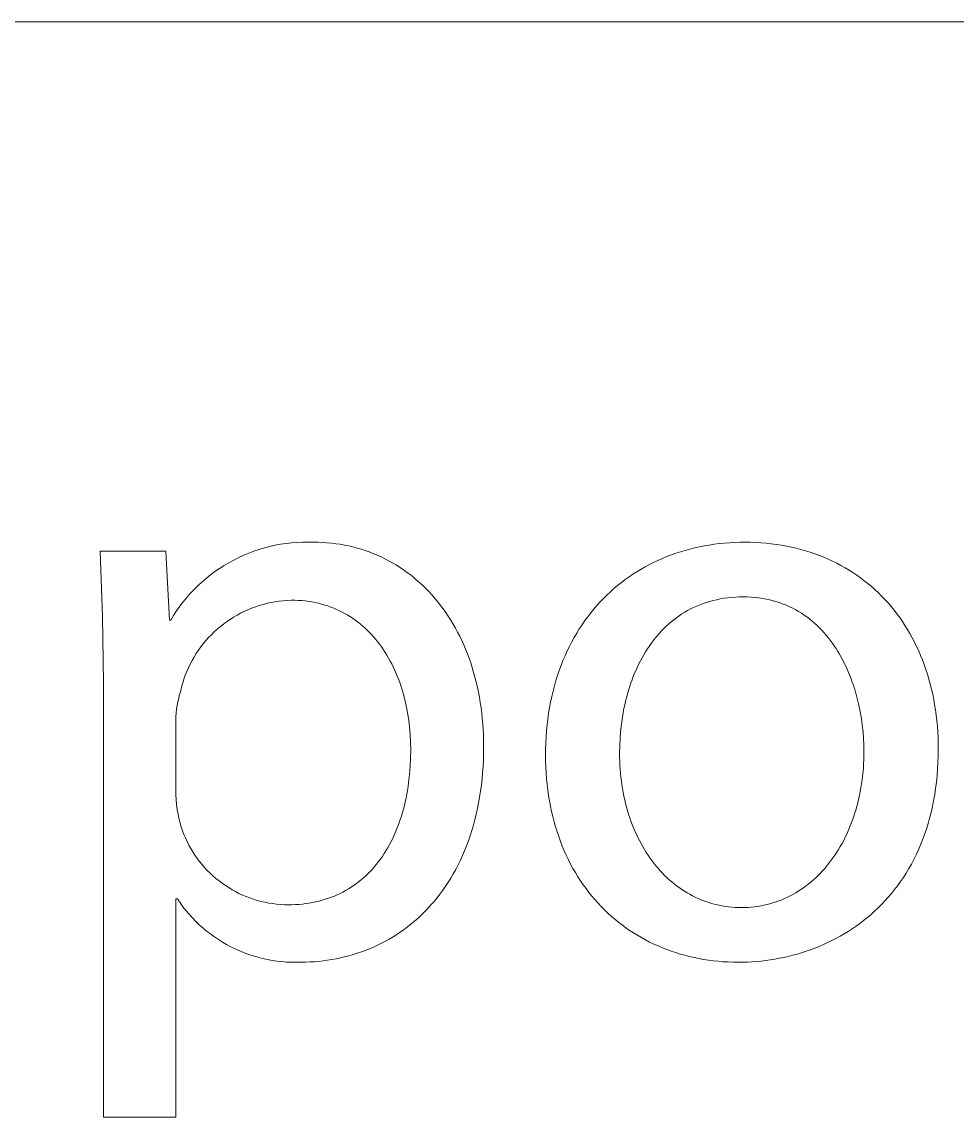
# Model space of a CAD drawing. Header units: millimetres. Extents: x -1283 to 2747, y -259 to 2557.
# Drawn here: x 2570.1 to 2615.6, y 138.6 to 191.8 of the extents above; entities that cross this region are included whole.
import ezdxf

# ---------------------------------------------------------------- set-up
doc = ezdxf.new("R2010")
doc.units = ezdxf.units.MM
doc.header["$MEASUREMENT"] = 0
doc.layers.add('Domyślny', color=7, linetype='Continuous', true_color=0x000000)

msp = doc.modelspace()

# ---------------------------------------------------------------- linework, layer by layer
at = {"layer": 'Domyślny', "color": 18, "lineweight": 15, "true_color": 0x000000}
for p, q in [((2743.172, 191.833), (1223.936, 191.833)), ((2574.045, 162.915), (2573.94, 166.102)), ((2573.94, 166.102), (2577.121, 166.102)), ((2577.121, 166.102), (2577.295, 162.76)), ((2581.156, 166.011), (2581.407, 166.105)), ((2581.407, 166.105), (2581.66, 166.191)), ((2581.66, 166.191), (2581.917, 166.267)), ((2581.917, 166.267), (2582.176, 166.335)), ((2582.176, 166.335), (2582.437, 166.394)), ((2582.437, 166.394), (2582.7, 166.443)), ((2582.7, 166.443), (2582.965, 166.483)), ((2582.965, 166.483), (2583.231, 166.514)), ((2583.231, 166.514), (2583.498, 166.536)), ((2583.498, 166.536), (2583.766, 166.548)), ((2583.766, 166.548), (2584.033, 166.551)), ((2584.033, 166.551), (2584.301, 166.545)), ((2584.301, 166.545), (2584.522, 166.542)), ((2584.522, 166.542), (2584.74, 166.533)), ((2584.74, 166.533), (2584.957, 166.519)), ((2584.957, 166.519), (2585.172, 166.499)), ((2585.172, 166.499), (2585.385, 166.473)), ((2585.385, 166.473), (2585.597, 166.442)), ((2585.597, 166.442), (2585.806, 166.405)), ((2585.806, 166.405), (2586.013, 166.362)), ((2586.013, 166.362), (2586.217, 166.314)), ((2586.217, 166.314), (2586.42, 166.261)), ((2586.42, 166.261), (2586.62, 166.202)), ((2586.62, 166.202), (2586.818, 166.138)), ((2586.818, 166.138), (2587.014, 166.069)), ((2601.915, 166.006), (2602.139, 166.08)), ((2602.139, 166.08), (2602.367, 166.148)), ((2602.367, 166.148), (2602.596, 166.21)), ((2602.596, 166.21), (2602.829, 166.268)), ((2602.829, 166.268), (2603.063, 166.32)), ((2603.063, 166.32), (2603.3, 166.367)), ((2603.3, 166.367), (2603.539, 166.408)), ((2603.539, 166.408), (2603.78, 166.444)), ((2603.78, 166.444), (2604.024, 166.474)), ((2604.024, 166.474), (2604.269, 166.499)), ((2604.269, 166.499), (2604.516, 166.519)), ((2604.516, 166.519), (2604.766, 166.532)), ((2604.766, 166.532), (2605.017, 166.541)), ((2605.017, 166.541), (2605.269, 166.544)), ((2605.269, 166.544), (2605.531, 166.541)), ((2605.531, 166.541), (2605.79, 166.532)), ((2605.79, 166.532), (2606.046, 166.517)), ((2606.046, 166.517), (2606.299, 166.497)), ((2606.299, 166.497), (2606.55, 166.47)), ((2606.55, 166.47), (2606.797, 166.438)), ((2606.797, 166.438), (2607.042, 166.401)), ((2607.042, 166.401), (2607.284, 166.357)), ((2607.284, 166.357), (2607.522, 166.308)), ((2607.522, 166.308), (2607.758, 166.254)), ((2607.758, 166.254), (2607.99, 166.194)), ((2607.99, 166.194), (2608.219, 166.129)), ((2608.219, 166.129), (2608.445, 166.058)), ((2579.96, 165.412), (2580.191, 165.548)), ((2580.191, 165.548), (2580.426, 165.676)), ((2580.426, 165.676), (2580.665, 165.796)), ((2580.665, 165.796), (2580.909, 165.908)), ((2580.909, 165.908), (2581.156, 166.011)), ((2587.014, 166.069), (2587.207, 165.994)), ((2587.207, 165.994), (2587.398, 165.914)), ((2587.398, 165.914), (2587.586, 165.83)), ((2587.586, 165.83), (2587.771, 165.74)), ((2587.771, 165.74), (2587.954, 165.644)), ((2587.954, 165.644), (2588.134, 165.544)), ((2600.625, 165.457), (2600.833, 165.561)), ((2600.833, 165.561), (2601.044, 165.661)), ((2601.044, 165.661), (2601.257, 165.755)), ((2601.257, 165.755), (2601.474, 165.844)), ((2601.474, 165.844), (2601.693, 165.928)), ((2601.693, 165.928), (2601.915, 166.006)), ((2608.445, 166.058), (2608.668, 165.983)), ((2608.668, 165.983), (2608.888, 165.901)), ((2608.888, 165.901), (2609.104, 165.815)), ((2609.104, 165.815), (2609.317, 165.723)), ((2609.317, 165.723), (2609.526, 165.627)), ((2609.526, 165.627), (2609.732, 165.525)), ((2579.299, 164.956), (2579.514, 165.115)), ((2579.514, 165.115), (2579.735, 165.268)), ((2579.735, 165.268), (2579.96, 165.412)), ((2588.134, 165.544), (2588.312, 165.439)), ((2588.312, 165.439), (2588.486, 165.33)), ((2588.486, 165.33), (2588.658, 165.215)), ((2588.658, 165.215), (2588.827, 165.095)), ((2588.827, 165.095), (2588.993, 164.971)), ((2599.827, 164.989), (2600.021, 165.113)), ((2600.021, 165.113), (2600.22, 165.233)), ((2600.22, 165.233), (2600.421, 165.348)), ((2600.421, 165.348), (2600.625, 165.457)), ((2609.732, 165.525), (2609.934, 165.418)), ((2609.934, 165.418), (2610.133, 165.307)), ((2610.133, 165.307), (2610.328, 165.19)), ((2610.328, 165.19), (2610.519, 165.068)), ((2610.519, 165.068), (2610.707, 164.942)), ((2578.69, 164.433), (2578.887, 164.615)), ((2578.887, 164.615), (2579.09, 164.789)), ((2579.09, 164.789), (2579.299, 164.956)), ((2588.993, 164.971), (2589.156, 164.842)), ((2589.156, 164.842), (2589.315, 164.708)), ((2589.315, 164.708), (2589.472, 164.57)), ((2589.472, 164.57), (2589.625, 164.427)), ((2599.082, 164.441), (2599.263, 164.585)), ((2599.263, 164.585), (2599.447, 164.725)), ((2599.447, 164.725), (2599.635, 164.859)), ((2599.635, 164.859), (2599.827, 164.989)), ((2610.707, 164.942), (2610.891, 164.811)), ((2610.891, 164.811), (2611.071, 164.675)), ((2611.071, 164.675), (2611.248, 164.535)), ((2611.248, 164.535), (2611.42, 164.39)), ((2578.138, 163.85), (2578.315, 164.051)), ((2578.315, 164.051), (2578.499, 164.245)), ((2578.499, 164.245), (2578.69, 164.433)), ((2589.625, 164.427), (2589.775, 164.28)), ((2589.775, 164.28), (2589.922, 164.128)), ((2589.922, 164.128), (2590.066, 163.971)), ((2590.066, 163.971), (2590.206, 163.811)), ((2598.396, 163.814), (2598.562, 163.978)), ((2598.562, 163.978), (2598.732, 164.137)), ((2598.732, 164.137), (2598.905, 164.291)), ((2598.905, 164.291), (2599.082, 164.441)), ((2611.42, 164.39), (2611.589, 164.24)), ((2611.589, 164.24), (2611.753, 164.086)), ((2611.753, 164.086), (2611.914, 163.927)), ((2577.65, 163.212), (2577.805, 163.431)), ((2577.805, 163.431), (2577.968, 163.643)), ((2577.968, 163.643), (2578.138, 163.85)), ((2581.667, 163.469), (2581.48, 163.407)), ((2581.855, 163.525), (2581.667, 163.469)), ((2582.046, 163.574), (2581.855, 163.525)), ((2582.238, 163.616), (2582.046, 163.574)), ((2582.431, 163.652), (2582.238, 163.616)), ((2582.626, 163.681), (2582.431, 163.652)), ((2582.821, 163.703), (2582.626, 163.681)), ((2583.017, 163.718), (2582.821, 163.703)), ((2583.214, 163.727), (2583.017, 163.718)), ((2583.388, 163.724), (2583.214, 163.727)), ((2583.56, 163.717), (2583.388, 163.724)), ((2583.729, 163.705), (2583.56, 163.717)), ((2583.896, 163.688), (2583.729, 163.705)), ((2584.061, 163.667), (2583.896, 163.688)), ((2584.222, 163.641), (2584.061, 163.667)), ((2584.382, 163.61), (2584.222, 163.641)), ((2584.539, 163.575), (2584.382, 163.61)), ((2584.693, 163.536), (2584.539, 163.575)), ((2584.845, 163.492), (2584.693, 163.536)), ((2584.994, 163.445), (2584.845, 163.492)), ((2585.141, 163.392), (2584.994, 163.445)), ((2590.206, 163.811), (2590.343, 163.645)), ((2590.343, 163.645), (2590.476, 163.476)), ((2590.476, 163.476), (2590.605, 163.302)), ((2597.923, 163.294), (2598.077, 163.472)), ((2598.077, 163.472), (2598.235, 163.646)), ((2598.235, 163.646), (2598.396, 163.814)), ((2602.925, 163.44), (2602.774, 163.372)), ((2603.079, 163.504), (2602.925, 163.44)), ((2603.236, 163.563), (2603.079, 163.504)), ((2603.397, 163.618), (2603.236, 163.563)), ((2603.561, 163.668), (2603.397, 163.618)), ((2603.728, 163.712), (2603.561, 163.668)), ((2603.899, 163.752), (2603.728, 163.712)), ((2604.073, 163.787), (2603.899, 163.752)), ((2604.25, 163.817), (2604.073, 163.787)), ((2604.431, 163.842), (2604.25, 163.817)), ((2604.615, 163.861), (2604.431, 163.842)), ((2604.803, 163.875), (2604.615, 163.861)), ((2604.994, 163.884), (2604.803, 163.875)), ((2605.189, 163.886), (2604.994, 163.884)), ((2605.384, 163.883), (2605.189, 163.886)), ((2605.575, 163.874), (2605.384, 163.883)), ((2605.763, 163.859), (2605.575, 163.874)), ((2605.947, 163.839), (2605.763, 163.859)), ((2606.127, 163.812), (2605.947, 163.839)), ((2606.304, 163.78), (2606.127, 163.812)), ((2606.477, 163.743), (2606.304, 163.78)), ((2606.647, 163.7), (2606.477, 163.743)), ((2606.813, 163.652), (2606.647, 163.7)), ((2606.975, 163.599), (2606.813, 163.652)), ((2607.134, 163.541), (2606.975, 163.599)), ((2607.29, 163.478), (2607.134, 163.541)), ((2607.442, 163.41), (2607.29, 163.478)), ((2611.914, 163.927), (2612.07, 163.764)), ((2612.07, 163.764), (2612.223, 163.596)), ((2612.223, 163.596), (2612.371, 163.425)), ((2612.371, 163.425), (2612.515, 163.249)), ((2574.088, 159.727), (2574.045, 162.915)), ((2577.363, 162.76), (2577.502, 162.989)), ((2577.502, 162.989), (2577.65, 163.212)), ((2580.416, 162.902), (2580.25, 162.796)), ((2580.586, 163.001), (2580.416, 162.902)), ((2580.759, 163.095), (2580.586, 163.001)), ((2580.935, 163.182), (2580.759, 163.095)), ((2581.114, 163.263), (2580.935, 163.182)), ((2581.296, 163.338), (2581.114, 163.263)), ((2581.48, 163.407), (2581.296, 163.338)), ((2585.285, 163.336), (2585.141, 163.392)), ((2585.426, 163.276), (2585.285, 163.336)), ((2585.565, 163.212), (2585.426, 163.276)), ((2585.702, 163.143), (2585.565, 163.212)), ((2585.835, 163.071), (2585.702, 163.143)), ((2585.966, 162.995), (2585.835, 163.071)), ((2586.095, 162.915), (2585.966, 162.995)), ((2586.221, 162.832), (2586.095, 162.915)), ((2590.605, 163.302), (2590.731, 163.125)), ((2590.731, 163.125), (2590.854, 162.943)), ((2590.854, 162.943), (2590.972, 162.756)), ((2597.488, 162.732), (2597.629, 162.924)), ((2597.629, 162.924), (2597.774, 163.111)), ((2597.774, 163.111), (2597.923, 163.294)), ((2602.07, 162.967), (2601.939, 162.874)), ((2602.204, 163.056), (2602.07, 162.967)), ((2602.342, 163.141), (2602.204, 163.056)), ((2602.483, 163.222), (2602.342, 163.141)), ((2602.627, 163.299), (2602.483, 163.222)), ((2602.774, 163.372), (2602.627, 163.299)), ((2607.59, 163.338), (2607.442, 163.41)), ((2607.736, 163.261), (2607.59, 163.338)), ((2607.877, 163.18), (2607.736, 163.261)), ((2608.016, 163.095), (2607.877, 163.18)), ((2608.151, 163.005), (2608.016, 163.095)), ((2608.282, 162.912), (2608.151, 163.005)), ((2608.41, 162.814), (2608.282, 162.912)), ((2612.515, 163.249), (2612.655, 163.068)), ((2612.655, 163.068), (2612.79, 162.884)), ((2577.295, 162.76), (2577.363, 162.76)), ((2579.775, 162.446), (2579.625, 162.319)), ((2579.929, 162.569), (2579.775, 162.446)), ((2580.087, 162.685), (2579.929, 162.569)), ((2580.25, 162.796), (2580.087, 162.685)), ((2586.344, 162.745), (2586.221, 162.832)), ((2586.465, 162.654), (2586.344, 162.745)), ((2586.583, 162.56), (2586.465, 162.654)), ((2586.698, 162.463), (2586.583, 162.56)), ((2586.811, 162.362), (2586.698, 162.463)), ((2586.921, 162.257), (2586.811, 162.362)), ((2590.972, 162.756), (2591.087, 162.566)), ((2591.087, 162.566), (2591.198, 162.372)), ((2591.198, 162.372), (2591.305, 162.174)), ((2597.219, 162.333), (2597.351, 162.535)), ((2597.351, 162.535), (2597.488, 162.732)), ((2601.331, 162.352), (2601.219, 162.238)), ((2601.446, 162.464), (2601.331, 162.352)), ((2601.565, 162.572), (2601.446, 162.464)), ((2601.686, 162.676), (2601.565, 162.572)), ((2601.811, 162.777), (2601.686, 162.676)), ((2601.939, 162.874), (2601.811, 162.777)), ((2608.535, 162.713), (2608.41, 162.814)), ((2608.657, 162.608), (2608.535, 162.713)), ((2608.775, 162.499), (2608.657, 162.608)), ((2608.89, 162.387), (2608.775, 162.499)), ((2609.002, 162.271), (2608.89, 162.387)), ((2612.79, 162.884), (2612.921, 162.695)), ((2612.921, 162.695), (2613.048, 162.503)), ((2613.048, 162.503), (2613.17, 162.306)), ((2579.203, 161.907), (2579.072, 161.76)), ((2579.339, 162.049), (2579.203, 161.907)), ((2579.479, 162.187), (2579.339, 162.049)), ((2579.625, 162.319), (2579.479, 162.187)), ((2587.028, 162.15), (2586.921, 162.257)), ((2587.132, 162.039), (2587.028, 162.15)), ((2587.234, 161.925), (2587.132, 162.039)), ((2587.333, 161.809), (2587.234, 161.925)), ((2591.305, 162.174), (2591.408, 161.972)), ((2591.408, 161.972), (2591.507, 161.766)), ((2596.851, 161.702), (2596.969, 161.917)), ((2596.969, 161.917), (2597.092, 162.127)), ((2597.092, 162.127), (2597.219, 162.333)), ((2600.902, 161.874), (2600.802, 161.747)), ((2601.004, 161.999), (2600.902, 161.874)), ((2601.11, 162.12), (2601.004, 161.999)), ((2601.219, 162.238), (2601.11, 162.12)), ((2609.111, 162.152), (2609.002, 162.271)), ((2609.216, 162.031), (2609.111, 162.152)), ((2609.319, 161.906), (2609.216, 162.031)), ((2609.418, 161.778), (2609.319, 161.906)), ((2613.17, 162.306), (2613.288, 162.105)), ((2613.288, 162.105), (2613.402, 161.901)), ((2613.402, 161.901), (2613.51, 161.692)), ((2578.712, 161.293), (2578.602, 161.13)), ((2578.826, 161.453), (2578.712, 161.293)), ((2578.947, 161.609), (2578.826, 161.453)), ((2579.072, 161.76), (2578.947, 161.609)), ((2587.43, 161.689), (2587.333, 161.809)), ((2587.524, 161.566), (2587.43, 161.689)), ((2587.615, 161.44), (2587.524, 161.566)), ((2587.703, 161.312), (2587.615, 161.44)), ((2587.788, 161.181), (2587.703, 161.312)), ((2591.507, 161.766), (2591.602, 161.556)), ((2591.602, 161.556), (2591.693, 161.342)), ((2591.693, 161.342), (2591.78, 161.125)), ((2596.629, 161.258), (2596.738, 161.482)), ((2596.738, 161.482), (2596.851, 161.702)), ((2600.522, 161.348), (2600.435, 161.21)), ((2600.612, 161.484), (2600.522, 161.348)), ((2600.706, 161.617), (2600.612, 161.484)), ((2600.802, 161.747), (2600.706, 161.617)), ((2609.514, 161.647), (2609.418, 161.778)), ((2609.607, 161.514), (2609.514, 161.647)), ((2609.696, 161.378), (2609.607, 161.514)), ((2609.783, 161.24), (2609.696, 161.378)), ((2613.51, 161.692), (2613.615, 161.48)), ((2613.615, 161.48), (2613.714, 161.264)), ((2578.401, 160.792), (2578.31, 160.617)), ((2578.499, 160.962), (2578.401, 160.792)), ((2578.602, 161.13), (2578.499, 160.962)), ((2587.871, 161.047), (2587.788, 161.181)), ((2587.951, 160.91), (2587.871, 161.047)), ((2588.028, 160.771), (2587.951, 160.91)), ((2588.102, 160.63), (2588.028, 160.771)), ((2591.78, 161.125), (2591.862, 160.904)), ((2591.862, 160.904), (2591.941, 160.679)), ((2596.333, 160.559), (2596.427, 160.796)), ((2596.427, 160.796), (2596.525, 161.029)), ((2596.525, 161.029), (2596.629, 161.258)), ((2600.191, 160.781), (2600.116, 160.633)), ((2600.269, 160.926), (2600.191, 160.781)), ((2600.351, 161.069), (2600.269, 160.926)), ((2600.435, 161.21), (2600.351, 161.069)), ((2609.867, 161.1), (2609.783, 161.24)), ((2609.947, 160.957), (2609.867, 161.1)), ((2610.025, 160.812), (2609.947, 160.957)), ((2610.1, 160.666), (2610.025, 160.812)), ((2613.714, 161.264), (2613.809, 161.044)), ((2613.809, 161.044), (2613.899, 160.82)), ((2613.899, 160.82), (2613.985, 160.593)), ((2578.145, 160.26), (2578.072, 160.077)), ((2578.225, 160.44), (2578.145, 160.26)), ((2578.31, 160.617), (2578.225, 160.44)), ((2588.174, 160.486), (2588.102, 160.63)), ((2588.242, 160.339), (2588.174, 160.486)), ((2588.308, 160.191), (2588.242, 160.339)), ((2591.941, 160.679), (2592.015, 160.451)), ((2592.015, 160.451), (2592.084, 160.219)), ((2596.161, 160.071), (2596.245, 160.317)), ((2596.245, 160.317), (2596.333, 160.559)), ((2599.975, 160.331), (2599.908, 160.177)), ((2600.044, 160.483), (2599.975, 160.331)), ((2600.116, 160.633), (2600.044, 160.483)), ((2610.171, 160.517), (2610.1, 160.666)), ((2610.24, 160.367), (2610.171, 160.517)), ((2610.305, 160.215), (2610.24, 160.367)), ((2613.985, 160.593), (2614.065, 160.362)), ((2614.065, 160.362), (2614.141, 160.128)), ((2574.088, 138.603), (2574.088, 159.727)), ((2577.946, 159.705), (2577.893, 159.516)), ((2578.006, 159.892), (2577.946, 159.705)), ((2578.072, 160.077), (2578.006, 159.892)), ((2588.371, 160.04), (2588.308, 160.191)), ((2588.431, 159.887), (2588.371, 160.04)), ((2588.489, 159.731), (2588.431, 159.887)), ((2588.543, 159.574), (2588.489, 159.731)), ((2592.084, 160.219), (2592.149, 159.984)), ((2592.149, 159.984), (2592.21, 159.745)), ((2592.21, 159.745), (2592.266, 159.503)), ((2596.01, 159.566), (2596.083, 159.821)), ((2596.083, 159.821), (2596.161, 160.071)), ((2599.727, 159.704), (2599.673, 159.543)), ((2599.785, 159.863), (2599.727, 159.704)), ((2599.845, 160.021), (2599.785, 159.863)), ((2599.908, 160.177), (2599.845, 160.021)), ((2610.368, 160.061), (2610.305, 160.215)), ((2610.428, 159.906), (2610.368, 160.061)), ((2610.485, 159.75), (2610.428, 159.906)), ((2610.539, 159.593), (2610.485, 159.75)), ((2614.141, 160.128), (2614.212, 159.89)), ((2614.212, 159.89), (2614.277, 159.649)), ((2577.846, 159.325), (2577.795, 159.148)), ((2577.893, 159.516), (2577.846, 159.325)), ((2588.595, 159.415), (2588.543, 159.574)), ((2588.644, 159.254), (2588.595, 159.415)), ((2588.689, 159.091), (2588.644, 159.254)), ((2592.266, 159.503), (2592.318, 159.257)), ((2592.318, 159.257), (2592.364, 159.009)), ((2595.881, 159.044), (2595.943, 159.307)), ((2595.943, 159.307), (2596.01, 159.566)), ((2599.573, 159.216), (2599.527, 159.051)), ((2599.621, 159.38), (2599.573, 159.216)), ((2599.673, 159.543), (2599.621, 159.38)), ((2610.591, 159.435), (2610.539, 159.593)), ((2610.639, 159.276), (2610.591, 159.435)), ((2610.728, 158.955), (2610.639, 159.276)), ((2614.277, 159.649), (2614.338, 159.405)), ((2614.338, 159.405), (2614.394, 159.157)), ((2577.712, 158.789), (2577.678, 158.608)), ((2577.751, 158.969), (2577.712, 158.789)), ((2577.795, 159.148), (2577.751, 158.969)), ((2588.732, 158.926), (2588.689, 159.091)), ((2588.772, 158.76), (2588.732, 158.926)), ((2588.81, 158.591), (2588.772, 158.76)), ((2592.364, 159.009), (2592.407, 158.756)), ((2592.407, 158.756), (2592.444, 158.501)), ((2595.774, 158.505), (2595.825, 158.776)), ((2595.825, 158.776), (2595.881, 159.044)), ((2599.444, 158.717), (2599.372, 158.379)), ((2599.484, 158.885), (2599.444, 158.717)), ((2599.527, 159.051), (2599.484, 158.885)), ((2610.806, 158.632), (2610.728, 158.955)), ((2610.872, 158.308), (2610.806, 158.632)), ((2614.394, 159.157), (2614.445, 158.905)), ((2614.445, 158.905), (2614.49, 158.651)), ((2614.49, 158.651), (2614.53, 158.393)), ((2577.629, 158.243), (2577.614, 158.059)), ((2577.651, 158.426), (2577.629, 158.243)), ((2577.678, 158.608), (2577.651, 158.426)), ((2588.844, 158.422), (2588.81, 158.591)), ((2588.875, 158.25), (2588.844, 158.422)), ((2588.903, 158.077), (2588.875, 158.25)), ((2592.444, 158.501), (2592.477, 158.243)), ((2592.477, 158.243), (2592.504, 157.981)), ((2595.69, 157.949), (2595.729, 158.229)), ((2595.729, 158.229), (2595.774, 158.505)), ((2599.372, 158.379), (2599.312, 158.037)), ((2610.928, 157.983), (2610.872, 158.308)), ((2614.53, 158.393), (2614.566, 158.133)), ((2614.566, 158.133), (2614.595, 157.869)), ((2577.614, 158.059), (2577.604, 157.875)), ((2577.604, 157.875), (2577.604, 154.534)), ((2588.929, 157.903), (2588.903, 158.077)), ((2588.971, 157.551), (2588.929, 157.903)), ((2592.504, 157.981), (2592.527, 157.716)), ((2592.527, 157.716), (2592.545, 157.448)), ((2595.629, 157.376), (2595.657, 157.665)), ((2595.657, 157.665), (2595.69, 157.949)), ((2599.263, 157.693), (2599.225, 157.347)), ((2599.312, 158.037), (2599.263, 157.693)), ((2610.974, 157.658), (2610.928, 157.983)), ((2611.009, 157.335), (2610.974, 157.658)), ((2614.595, 157.869), (2614.62, 157.602)), ((2614.62, 157.602), (2614.639, 157.332)), ((2589.001, 157.193), (2588.971, 157.551)), ((2589.019, 156.832), (2589.001, 157.193)), ((2592.545, 157.448), (2592.558, 157.178)), ((2592.558, 157.178), (2592.565, 156.904)), ((2595.592, 156.788), (2595.608, 157.084)), ((2595.608, 157.084), (2595.629, 157.376)), ((2599.225, 157.347), (2599.198, 156.999)), ((2611.034, 157.015), (2611.009, 157.335)), ((2614.639, 157.332), (2614.653, 157.059)), ((2614.653, 157.059), (2614.661, 156.784)), ((2589.025, 156.466), (2589.019, 156.832)), ((2592.565, 156.904), (2592.568, 156.627)), ((2592.568, 156.627), (2592.565, 156.301)), ((2595.583, 156.487), (2595.592, 156.788)), ((2599.182, 156.651), (2599.176, 156.304)), ((2599.198, 156.999), (2599.182, 156.651)), ((2611.049, 156.697), (2611.034, 157.015)), ((2611.054, 156.384), (2611.049, 156.697)), ((2614.664, 156.505), (2614.66, 156.17)), ((2614.661, 156.784), (2614.664, 156.505)), ((2589, 155.645), (2589.019, 156.051)), ((2589.019, 156.051), (2589.025, 156.466)), ((2592.556, 155.98), (2592.54, 155.663)), ((2592.565, 156.301), (2592.556, 155.98)), ((2595.58, 156.183), (2595.583, 156.487)), ((2595.583, 155.895), (2595.58, 156.183)), ((2599.176, 156.304), (2599.178, 156.104)), ((2599.178, 156.104), (2599.184, 155.906)), ((2611.037, 155.775), (2611.046, 155.976)), ((2611.046, 155.976), (2611.052, 156.179)), ((2611.052, 156.179), (2611.054, 156.384)), ((2614.66, 156.17), (2614.649, 155.84)), ((2588.968, 155.247), (2589, 155.645)), ((2592.54, 155.663), (2592.519, 155.353)), ((2595.592, 155.61), (2595.583, 155.895)), ((2595.606, 155.328), (2595.592, 155.61)), ((2599.184, 155.906), (2599.192, 155.709)), ((2599.192, 155.709), (2599.205, 155.514)), ((2599.205, 155.514), (2599.221, 155.321)), ((2611.008, 155.378), (2611.024, 155.576)), ((2611.024, 155.576), (2611.037, 155.775)), ((2614.631, 155.516), (2614.606, 155.199)), ((2614.649, 155.84), (2614.631, 155.516)), ((2588.924, 154.859), (2588.968, 155.247)), ((2592.492, 155.047), (2592.459, 154.746)), ((2592.519, 155.353), (2592.492, 155.047)), ((2595.627, 155.051), (2595.606, 155.328)), ((2595.653, 154.776), (2595.627, 155.051)), ((2599.221, 155.321), (2599.24, 155.129)), ((2599.24, 155.129), (2599.263, 154.939)), ((2599.263, 154.939), (2599.289, 154.752)), ((2610.937, 154.798), (2610.964, 154.989)), ((2610.964, 154.989), (2610.988, 155.183)), ((2610.988, 155.183), (2611.008, 155.378)), ((2614.606, 155.199), (2614.575, 154.887)), ((2577.604, 154.534), (2577.612, 154.288)), ((2588.834, 154.294), (2588.867, 154.48)), ((2588.867, 154.48), (2588.897, 154.668)), ((2588.897, 154.668), (2588.924, 154.859)), ((2592.42, 154.451), (2592.376, 154.161)), ((2592.459, 154.746), (2592.42, 154.451)), ((2595.685, 154.505), (2595.653, 154.776)), ((2595.723, 154.238), (2595.685, 154.505)), ((2599.289, 154.752), (2599.319, 154.566)), ((2599.319, 154.566), (2599.352, 154.382)), ((2599.352, 154.382), (2599.388, 154.2)), ((2610.836, 154.236), (2610.873, 154.421)), ((2610.873, 154.421), (2610.907, 154.609)), ((2610.907, 154.609), (2610.937, 154.798)), ((2614.536, 154.581), (2614.491, 154.281)), ((2614.575, 154.887), (2614.536, 154.581)), ((2577.612, 154.288), (2577.628, 154.043)), ((2577.628, 154.043), (2577.651, 153.798)), ((2588.717, 153.751), (2588.759, 153.93)), ((2588.759, 153.93), (2588.798, 154.111)), ((2588.798, 154.111), (2588.834, 154.294)), ((2592.326, 153.876), (2592.27, 153.596)), ((2592.376, 154.161), (2592.326, 153.876)), ((2595.766, 153.975), (2595.723, 154.238)), ((2595.814, 153.715), (2595.766, 153.975)), ((2599.388, 154.2), (2599.427, 154.02)), ((2599.427, 154.02), (2599.47, 153.843)), ((2599.47, 153.843), (2599.515, 153.667)), ((2610.705, 153.695), (2610.752, 153.873)), ((2610.752, 153.873), (2610.796, 154.054)), ((2610.796, 154.054), (2610.836, 154.236)), ((2614.439, 153.986), (2614.381, 153.698)), ((2614.491, 154.281), (2614.439, 153.986)), ((2577.651, 153.798), (2577.682, 153.555)), ((2577.682, 153.555), (2577.72, 153.312)), ((2577.72, 153.312), (2577.765, 153.071)), ((2588.574, 153.232), (2588.624, 153.402)), ((2588.624, 153.402), (2588.672, 153.575)), ((2588.672, 153.575), (2588.717, 153.751)), ((2592.21, 153.322), (2592.144, 153.052)), ((2592.27, 153.596), (2592.21, 153.322)), ((2595.868, 153.459), (2595.814, 153.715)), ((2595.928, 153.206), (2595.868, 153.459)), ((2599.515, 153.667), (2599.564, 153.494)), ((2599.564, 153.494), (2599.616, 153.323)), ((2599.616, 153.323), (2599.671, 153.155)), ((2610.546, 153.175), (2610.602, 153.346)), ((2610.602, 153.346), (2610.655, 153.519)), ((2610.655, 153.519), (2610.705, 153.695)), ((2614.317, 153.415), (2614.247, 153.138)), ((2614.381, 153.698), (2614.317, 153.415)), ((2577.765, 153.071), (2577.815, 152.886)), ((2577.815, 152.886), (2577.871, 152.704)), ((2588.403, 152.736), (2588.463, 152.899)), ((2588.463, 152.899), (2588.52, 153.064)), ((2588.52, 153.064), (2588.574, 153.232)), ((2592.073, 152.788), (2591.997, 152.529)), ((2592.144, 153.052), (2592.073, 152.788)), ((2595.992, 152.958), (2595.928, 153.206)), ((2596.062, 152.713), (2595.992, 152.958)), ((2599.671, 153.155), (2599.729, 152.989)), ((2599.729, 152.989), (2599.791, 152.825)), ((2599.791, 152.825), (2599.855, 152.664)), ((2610.359, 152.678), (2610.424, 152.841)), ((2610.424, 152.841), (2610.486, 153.007)), ((2610.486, 153.007), (2610.546, 153.175)), ((2614.171, 152.867), (2614.088, 152.601)), ((2614.247, 153.138), (2614.171, 152.867)), ((2577.871, 152.704), (2577.933, 152.523)), ((2577.933, 152.523), (2578.002, 152.345)), ((2578.002, 152.345), (2578.077, 152.169)), ((2588.135, 152.116), (2588.206, 152.267)), ((2588.206, 152.267), (2588.275, 152.42)), ((2588.275, 152.42), (2588.34, 152.577)), ((2588.34, 152.577), (2588.403, 152.736)), ((2591.915, 152.275), (2591.829, 152.026)), ((2591.997, 152.529), (2591.915, 152.275)), ((2596.137, 152.472), (2596.062, 152.713)), ((2596.217, 152.235), (2596.137, 152.472)), ((2599.855, 152.664), (2599.922, 152.505)), ((2599.922, 152.505), (2599.992, 152.349)), ((2599.992, 152.349), (2600.065, 152.195)), ((2610.145, 152.205), (2610.219, 152.36)), ((2610.219, 152.36), (2610.29, 152.517)), ((2610.29, 152.517), (2610.359, 152.678)), ((2614.001, 152.341), (2613.907, 152.087)), ((2614.088, 152.601), (2614.001, 152.341)), ((2578.077, 152.169), (2578.158, 151.996)), ((2578.158, 151.996), (2578.245, 151.826)), ((2578.245, 151.826), (2578.337, 151.659)), ((2587.903, 151.681), (2587.983, 151.823)), ((2587.983, 151.823), (2588.06, 151.968)), ((2588.06, 151.968), (2588.135, 152.116)), ((2591.738, 151.783), (2591.643, 151.544)), ((2591.829, 152.026), (2591.738, 151.783)), ((2596.302, 152.002), (2596.217, 152.235)), ((2596.391, 151.773), (2596.302, 152.002)), ((2596.486, 151.548), (2596.391, 151.773)), ((2600.065, 152.195), (2600.14, 152.044)), ((2600.14, 152.044), (2600.219, 151.896)), ((2600.219, 151.896), (2600.3, 151.751)), ((2600.3, 151.751), (2600.384, 151.609)), ((2609.82, 151.613), (2609.905, 151.756)), ((2609.905, 151.756), (2609.988, 151.903)), ((2609.988, 151.903), (2610.068, 152.052)), ((2610.068, 152.052), (2610.145, 152.205)), ((2613.808, 151.838), (2613.703, 151.595)), ((2613.907, 152.087), (2613.808, 151.838)), ((2578.337, 151.659), (2578.436, 151.495)), ((2578.436, 151.495), (2578.54, 151.335)), ((2578.54, 151.335), (2578.65, 151.178)), ((2578.65, 151.178), (2578.765, 151.026)), ((2587.555, 151.145), (2587.647, 151.274)), ((2587.647, 151.274), (2587.735, 151.407)), ((2587.735, 151.407), (2587.821, 151.542)), ((2587.821, 151.542), (2587.903, 151.681)), ((2591.543, 151.311), (2591.438, 151.083)), ((2591.643, 151.544), (2591.543, 151.311)), ((2596.586, 151.327), (2596.486, 151.548)), ((2596.69, 151.11), (2596.586, 151.327)), ((2600.384, 151.609), (2600.471, 151.469)), ((2600.471, 151.469), (2600.56, 151.332)), ((2600.56, 151.332), (2600.652, 151.199)), ((2600.652, 151.199), (2600.747, 151.068)), ((2609.452, 151.069), (2609.548, 151.2)), ((2609.548, 151.2), (2609.641, 151.335)), ((2609.641, 151.335), (2609.732, 151.472)), ((2609.732, 151.472), (2609.82, 151.613)), ((2613.594, 151.358), (2613.479, 151.126)), ((2613.703, 151.595), (2613.594, 151.358)), ((2578.765, 151.026), (2578.885, 150.877)), ((2578.885, 150.877), (2579.011, 150.733)), ((2579.011, 150.733), (2579.141, 150.594)), ((2587.058, 150.548), (2587.163, 150.661)), ((2587.163, 150.661), (2587.265, 150.777)), ((2587.265, 150.777), (2587.365, 150.896)), ((2587.365, 150.896), (2587.462, 151.019)), ((2587.462, 151.019), (2587.555, 151.145)), ((2591.215, 150.642), (2591.097, 150.429)), ((2591.328, 150.86), (2591.215, 150.642)), ((2591.438, 151.083), (2591.328, 150.86)), ((2596.799, 150.897), (2596.69, 151.11)), ((2596.912, 150.688), (2596.799, 150.897)), ((2597.03, 150.484), (2596.912, 150.688)), ((2600.747, 151.068), (2600.844, 150.941)), ((2600.844, 150.941), (2600.944, 150.816)), ((2600.944, 150.816), (2601.046, 150.695)), ((2601.046, 150.695), (2601.15, 150.577)), ((2609.044, 150.575), (2609.15, 150.694)), ((2609.15, 150.694), (2609.253, 150.816)), ((2609.253, 150.816), (2609.354, 150.941)), ((2609.354, 150.941), (2609.452, 151.069)), ((2613.234, 150.679), (2613.104, 150.464)), ((2613.359, 150.9), (2613.234, 150.679)), ((2613.479, 151.126), (2613.359, 150.9)), ((2579.141, 150.594), (2579.276, 150.459)), ((2579.276, 150.459), (2579.416, 150.328)), ((2579.416, 150.328), (2579.561, 150.203)), ((2579.561, 150.203), (2579.709, 150.083)), ((2586.494, 150.037), (2586.612, 150.132)), ((2586.612, 150.132), (2586.728, 150.231)), ((2586.728, 150.231), (2586.841, 150.333)), ((2586.841, 150.333), (2586.951, 150.439)), ((2586.951, 150.439), (2587.058, 150.548)), ((2590.975, 150.222), (2590.849, 150.02)), ((2591.097, 150.429), (2590.975, 150.222)), ((2597.153, 150.284), (2597.03, 150.484)), ((2597.28, 150.088), (2597.153, 150.284)), ((2601.15, 150.577), (2601.258, 150.462)), ((2601.258, 150.462), (2601.367, 150.351)), ((2601.367, 150.351), (2601.479, 150.243)), ((2601.479, 150.243), (2601.593, 150.138)), ((2601.593, 150.138), (2601.71, 150.037)), ((2608.481, 150.035), (2608.599, 150.136)), ((2608.599, 150.136), (2608.713, 150.24)), ((2608.713, 150.24), (2608.826, 150.349)), ((2608.826, 150.349), (2608.936, 150.46)), ((2608.936, 150.46), (2609.044, 150.575)), ((2612.97, 150.254), (2612.831, 150.05)), ((2613.104, 150.464), (2612.97, 150.254)), ((2579.709, 150.083), (2579.862, 149.968)), ((2579.862, 149.968), (2580.018, 149.859)), ((2580.018, 149.859), (2580.179, 149.755)), ((2580.179, 149.755), (2580.342, 149.656)), ((2580.342, 149.656), (2580.51, 149.564)), ((2585.73, 149.543), (2585.864, 149.616)), ((2585.864, 149.616), (2585.995, 149.692)), ((2585.995, 149.692), (2586.124, 149.773)), ((2586.124, 149.773), (2586.25, 149.857)), ((2586.25, 149.857), (2586.373, 149.945)), ((2586.373, 149.945), (2586.494, 150.037)), ((2590.585, 149.631), (2590.447, 149.444)), ((2590.719, 149.823), (2590.585, 149.631)), ((2590.849, 150.02), (2590.719, 149.823)), ((2597.411, 149.896), (2597.28, 150.088)), ((2597.547, 149.708), (2597.411, 149.896)), ((2597.686, 149.525), (2597.547, 149.708)), ((2601.71, 150.037), (2601.829, 149.94)), ((2601.829, 149.94), (2601.95, 149.846)), ((2601.95, 149.846), (2602.073, 149.756)), ((2602.073, 149.756), (2602.198, 149.669)), ((2602.198, 149.669), (2602.326, 149.586)), ((2602.326, 149.586), (2602.455, 149.507)), ((2607.735, 149.504), (2607.864, 149.583)), ((2607.864, 149.583), (2607.992, 149.666)), ((2607.992, 149.666), (2608.117, 149.753)), ((2608.117, 149.753), (2608.241, 149.843)), ((2608.241, 149.843), (2608.362, 149.937)), ((2608.362, 149.937), (2608.481, 150.035)), ((2612.541, 149.658), (2612.389, 149.47)), ((2612.688, 149.851), (2612.541, 149.658)), ((2612.831, 150.05), (2612.688, 149.851)), ((2577.685, 149.206), (2577.604, 149.206)), ((2577.604, 149.206), (2577.604, 138.603)), ((2577.818, 149.012), (2577.685, 149.206)), ((2580.51, 149.564), (2580.68, 149.477)), ((2580.68, 149.477), (2580.853, 149.396)), ((2580.853, 149.396), (2581.029, 149.322)), ((2581.029, 149.322), (2581.207, 149.253)), ((2581.207, 149.253), (2581.388, 149.191)), ((2581.388, 149.191), (2581.571, 149.136)), ((2581.571, 149.136), (2581.755, 149.086)), ((2581.755, 149.086), (2581.942, 149.043)), ((2584.256, 149.032), (2584.414, 149.065)), ((2584.414, 149.065), (2584.57, 149.101)), ((2584.57, 149.101), (2584.724, 149.142)), ((2584.724, 149.142), (2584.875, 149.188)), ((2584.875, 149.188), (2585.024, 149.237)), ((2585.024, 149.237), (2585.17, 149.29)), ((2585.17, 149.29), (2585.314, 149.347)), ((2585.314, 149.347), (2585.455, 149.409)), ((2585.455, 149.409), (2585.594, 149.474)), ((2585.594, 149.474), (2585.73, 149.543)), ((2590.16, 149.085), (2590.011, 148.914)), ((2590.305, 149.262), (2590.16, 149.085)), ((2590.447, 149.444), (2590.305, 149.262)), ((2597.83, 149.346), (2597.686, 149.525)), ((2597.978, 149.172), (2597.83, 149.346)), ((2598.13, 149.002), (2597.978, 149.172)), ((2602.455, 149.507), (2602.587, 149.432)), ((2602.587, 149.432), (2602.721, 149.36)), ((2602.721, 149.36), (2602.856, 149.293)), ((2602.856, 149.293), (2602.994, 149.23)), ((2602.994, 149.23), (2603.134, 149.17)), ((2603.134, 149.17), (2603.275, 149.115)), ((2603.275, 149.115), (2603.418, 149.064)), ((2603.418, 149.064), (2603.564, 149.017)), ((2606.631, 149.015), (2606.775, 149.062)), ((2606.775, 149.062), (2606.918, 149.113)), ((2606.918, 149.113), (2607.058, 149.168)), ((2607.058, 149.168), (2607.197, 149.227)), ((2607.197, 149.227), (2607.334, 149.291)), ((2607.334, 149.291), (2607.47, 149.358)), ((2607.47, 149.358), (2607.603, 149.429)), ((2607.603, 149.429), (2607.735, 149.504)), ((2612.073, 149.11), (2611.91, 148.938)), ((2612.233, 149.287), (2612.073, 149.11)), ((2612.389, 149.47), (2612.233, 149.287)), ((2577.958, 148.823), (2577.818, 149.012)), ((2578.104, 148.638), (2577.958, 148.823)), ((2578.257, 148.459), (2578.104, 148.638)), ((2581.942, 149.043), (2582.129, 149.007)), ((2582.129, 149.007), (2582.318, 148.977)), ((2582.318, 148.977), (2582.508, 148.954)), ((2582.508, 148.954), (2582.698, 148.937)), ((2582.698, 148.937), (2582.889, 148.927)), ((2582.889, 148.927), (2583.08, 148.924)), ((2583.08, 148.924), (2583.255, 148.926)), ((2583.255, 148.926), (2583.427, 148.933)), ((2583.427, 148.933), (2583.598, 148.944)), ((2583.598, 148.944), (2583.766, 148.959)), ((2583.766, 148.959), (2583.931, 148.979)), ((2583.931, 148.979), (2584.095, 149.003)), ((2584.095, 149.003), (2584.256, 149.032)), ((2589.703, 148.586), (2589.544, 148.43)), ((2589.859, 148.748), (2589.703, 148.586)), ((2590.011, 148.914), (2589.859, 148.748)), ((2598.286, 148.837), (2598.13, 149.002)), ((2598.445, 148.676), (2598.286, 148.837)), ((2598.609, 148.52), (2598.445, 148.676)), ((2598.776, 148.368), (2598.609, 148.52)), ((2603.564, 149.017), (2603.711, 148.974)), ((2603.711, 148.974), (2603.859, 148.936)), ((2603.859, 148.936), (2604.01, 148.901)), ((2604.01, 148.901), (2604.162, 148.872)), ((2604.162, 148.872), (2604.316, 148.846)), ((2604.316, 148.846), (2604.471, 148.826)), ((2604.471, 148.826), (2604.628, 148.809)), ((2604.628, 148.809), (2604.787, 148.798)), ((2604.787, 148.798), (2604.947, 148.791)), ((2604.947, 148.791), (2605.108, 148.788)), ((2605.108, 148.788), (2605.267, 148.791)), ((2605.267, 148.791), (2605.424, 148.798)), ((2605.424, 148.798), (2605.58, 148.809)), ((2605.58, 148.809), (2605.735, 148.825)), ((2605.735, 148.825), (2605.888, 148.846)), ((2605.888, 148.846), (2606.039, 148.871)), ((2606.039, 148.871), (2606.19, 148.901)), ((2606.19, 148.901), (2606.339, 148.935)), ((2606.339, 148.935), (2606.486, 148.973)), ((2606.486, 148.973), (2606.631, 149.015)), ((2611.572, 148.61), (2611.398, 148.455)), ((2611.743, 148.772), (2611.572, 148.61)), ((2611.91, 148.938), (2611.743, 148.772)), ((2578.415, 148.286), (2578.257, 148.459)), ((2578.579, 148.117), (2578.415, 148.286)), ((2578.75, 147.955), (2578.579, 148.117)), ((2589.049, 147.993), (2588.877, 147.858)), ((2589.217, 148.134), (2589.049, 147.993)), ((2589.382, 148.28), (2589.217, 148.134)), ((2589.544, 148.43), (2589.382, 148.28)), ((2598.947, 148.221), (2598.776, 148.368)), ((2599.121, 148.079), (2598.947, 148.221)), ((2599.299, 147.941), (2599.121, 148.079)), ((2610.856, 148.018), (2610.669, 147.883)), ((2611.039, 148.159), (2610.856, 148.018)), ((2611.22, 148.304), (2611.039, 148.159)), ((2611.398, 148.455), (2611.22, 148.304)), ((2578.925, 147.798), (2578.75, 147.955)), ((2579.106, 147.647), (2578.925, 147.798)), ((2579.291, 147.503), (2579.106, 147.647)), ((2579.482, 147.365), (2579.291, 147.503)), ((2588.347, 147.482), (2588.165, 147.367)), ((2588.527, 147.602), (2588.347, 147.482)), ((2588.704, 147.727), (2588.527, 147.602)), ((2588.877, 147.858), (2588.704, 147.727)), ((2599.481, 147.808), (2599.299, 147.941)), ((2599.665, 147.68), (2599.481, 147.808)), ((2599.854, 147.557), (2599.665, 147.68)), ((2600.045, 147.438), (2599.854, 147.557)), ((2610.092, 147.51), (2609.894, 147.395)), ((2610.287, 147.629), (2610.092, 147.51)), ((2610.479, 147.754), (2610.287, 147.629)), ((2610.669, 147.883), (2610.479, 147.754)), ((2579.677, 147.234), (2579.482, 147.365)), ((2579.877, 147.109), (2579.677, 147.234)), ((2580.08, 146.992), (2579.877, 147.109)), ((2580.288, 146.881), (2580.08, 146.992)), ((2587.414, 146.959), (2587.221, 146.869)), ((2587.605, 147.053), (2587.414, 146.959)), ((2587.794, 147.153), (2587.605, 147.053)), ((2587.981, 147.257), (2587.794, 147.153)), ((2588.165, 147.367), (2587.981, 147.257)), ((2600.24, 147.325), (2600.045, 147.438)), ((2600.437, 147.216), (2600.24, 147.325)), ((2600.638, 147.113), (2600.437, 147.216)), ((2600.842, 147.014), (2600.638, 147.113)), ((2601.049, 146.92), (2600.842, 147.014)), ((2601.258, 146.832), (2601.049, 146.92)), ((2609.082, 146.989), (2608.874, 146.9)), ((2609.288, 147.083), (2609.082, 146.989)), ((2609.492, 147.182), (2609.288, 147.083)), ((2609.694, 147.286), (2609.492, 147.182)), ((2609.894, 147.395), (2609.694, 147.286)), ((2580.499, 146.778), (2580.288, 146.881)), ((2580.714, 146.681), (2580.499, 146.778)), ((2580.932, 146.593), (2580.714, 146.681)), ((2581.153, 146.511), (2580.932, 146.593)), ((2581.376, 146.438), (2581.153, 146.511)), ((2581.602, 146.372), (2581.376, 146.438)), ((2585.815, 146.387), (2585.608, 146.339)), ((2586.021, 146.441), (2585.815, 146.387)), ((2586.225, 146.499), (2586.021, 146.441)), ((2586.428, 146.563), (2586.225, 146.499)), ((2586.629, 146.632), (2586.428, 146.563)), ((2586.828, 146.706), (2586.629, 146.632)), ((2587.025, 146.785), (2586.828, 146.706)), ((2587.221, 146.869), (2587.025, 146.785)), ((2601.471, 146.748), (2601.258, 146.832)), ((2601.686, 146.67), (2601.471, 146.748)), ((2601.904, 146.596), (2601.686, 146.67)), ((2602.124, 146.528), (2601.904, 146.596)), ((2602.347, 146.466), (2602.124, 146.528)), ((2602.572, 146.408), (2602.347, 146.466)), ((2602.8, 146.356), (2602.572, 146.408)), ((2607.375, 146.415), (2607.157, 146.365)), ((2607.593, 146.47), (2607.375, 146.415)), ((2607.81, 146.529), (2607.593, 146.47)), ((2608.025, 146.593), (2607.81, 146.529)), ((2608.24, 146.662), (2608.025, 146.593)), ((2608.453, 146.737), (2608.24, 146.662)), ((2608.664, 146.816), (2608.453, 146.737)), ((2608.874, 146.9), (2608.664, 146.816)), ((2581.83, 146.313), (2581.602, 146.372)), ((2582.059, 146.263), (2581.83, 146.313)), ((2582.291, 146.22), (2582.059, 146.263)), ((2582.523, 146.186), (2582.291, 146.22)), ((2582.757, 146.159), (2582.523, 146.186)), ((2582.992, 146.14), (2582.757, 146.159)), ((2583.227, 146.129), (2582.992, 146.14)), ((2583.462, 146.127), (2583.227, 146.129)), ((2583.697, 146.132), (2583.462, 146.127)), ((2583.913, 146.135), (2583.697, 146.132)), ((2584.127, 146.142), (2583.913, 146.135)), ((2584.342, 146.155), (2584.127, 146.142)), ((2584.555, 146.173), (2584.342, 146.155)), ((2584.768, 146.196), (2584.555, 146.173)), ((2584.98, 146.224), (2584.768, 146.196)), ((2585.19, 146.257), (2584.98, 146.224)), ((2585.4, 146.295), (2585.19, 146.257)), ((2585.608, 146.339), (2585.4, 146.295)), ((2603.03, 146.309), (2602.8, 146.356)), ((2603.263, 146.268), (2603.03, 146.309)), ((2603.497, 146.232), (2603.263, 146.268)), ((2603.734, 146.201), (2603.497, 146.232)), ((2603.973, 146.176), (2603.734, 146.201)), ((2604.214, 146.156), (2603.973, 146.176)), ((2604.456, 146.142), (2604.214, 146.156)), ((2604.701, 146.134), (2604.456, 146.142)), ((2604.947, 146.131), (2604.701, 146.134)), ((2605.168, 146.133), (2604.947, 146.131)), ((2605.39, 146.14), (2605.168, 146.133)), ((2605.611, 146.152), (2605.39, 146.14)), ((2605.833, 146.168), (2605.611, 146.152)), ((2606.054, 146.189), (2605.833, 146.168)), ((2606.275, 146.215), (2606.054, 146.189)), ((2606.497, 146.245), (2606.275, 146.215)), ((2606.717, 146.281), (2606.497, 146.245)), ((2606.937, 146.321), (2606.717, 146.281)), ((2607.157, 146.365), (2606.937, 146.321)), ((2577.604, 138.603), (2574.088, 138.603))]:
    msp.add_line(p, q, dxfattribs=at)

doc.saveas('drawing.dxf')
